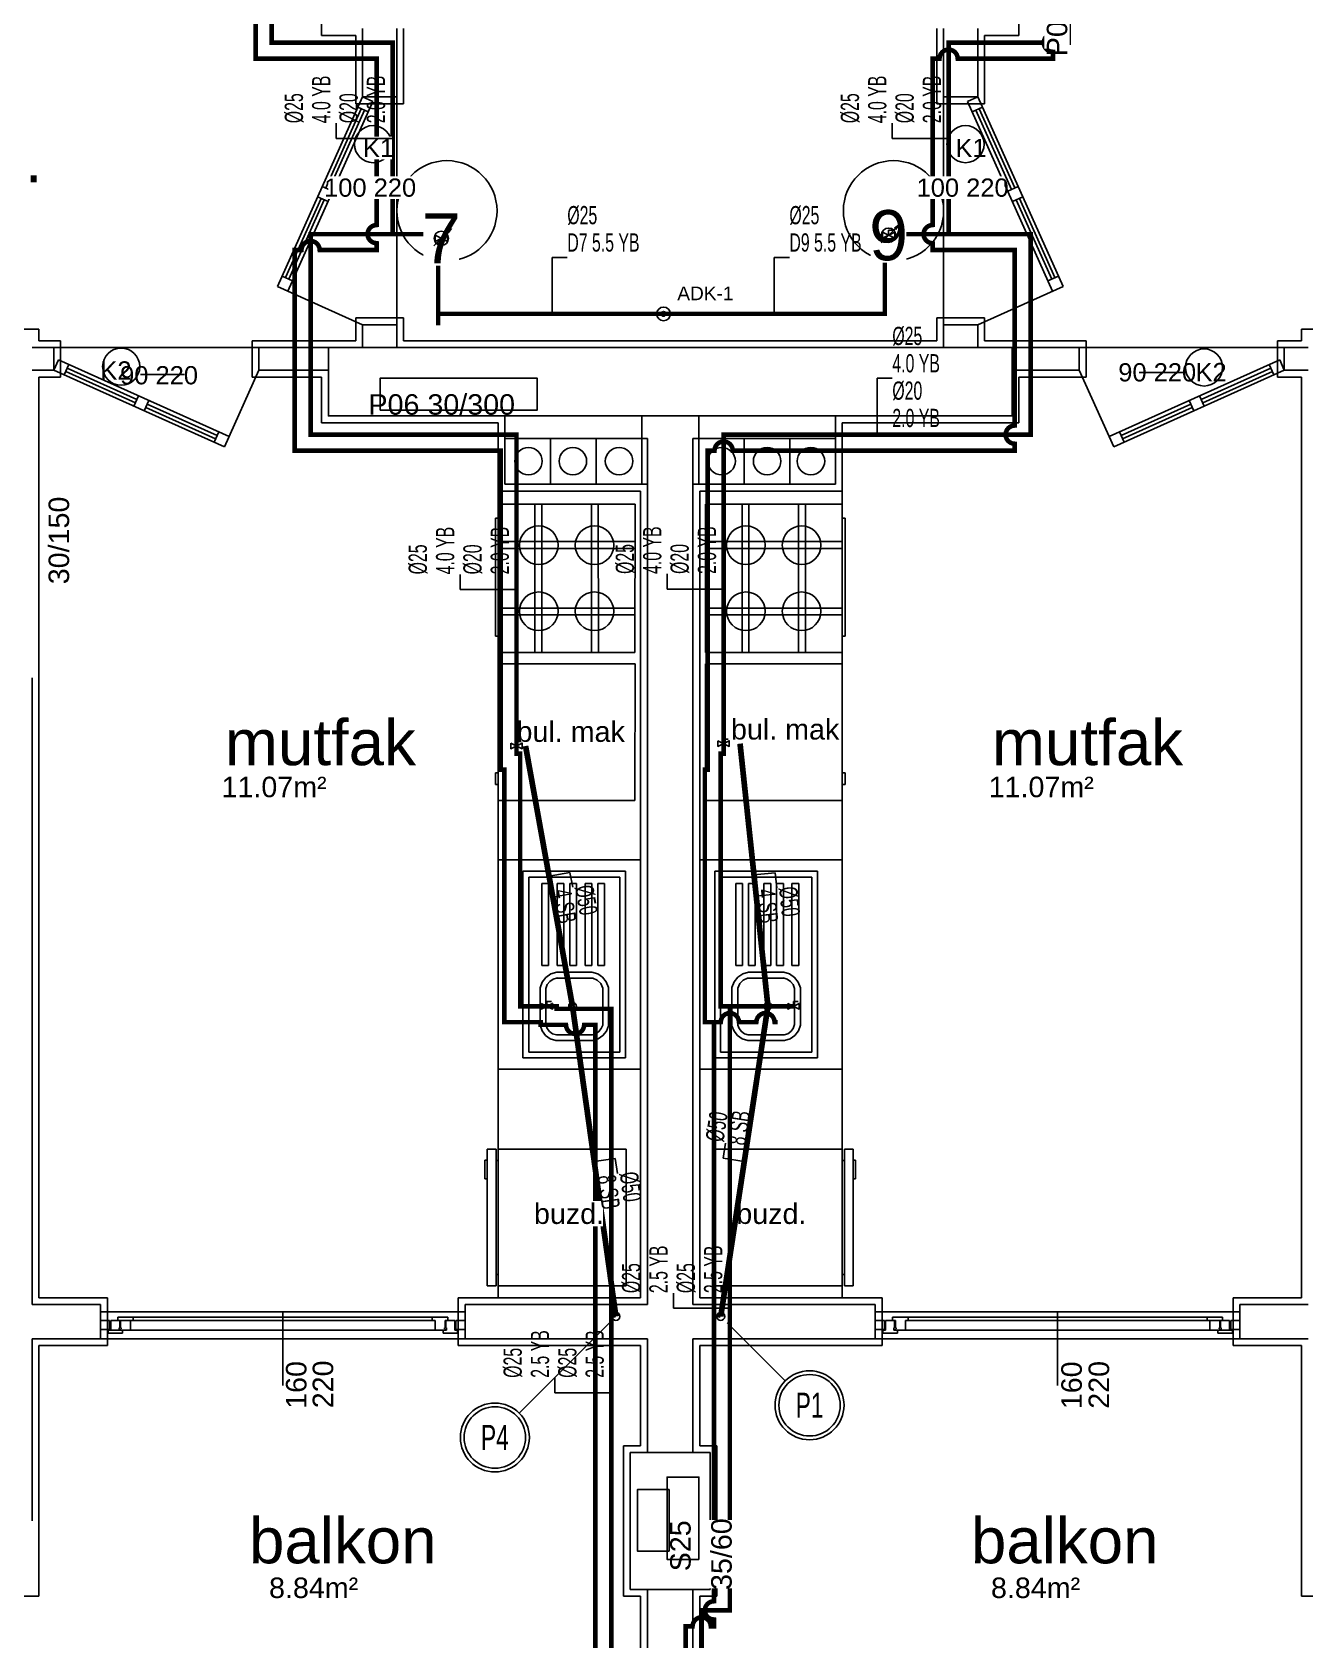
# Model space of a CAD drawing. Header units: centimetres. Extents: x -3962 to 30527, y -2 to 2802.
# Drawn here: x 13431 to 13989, y 427 to 1133 of the extents above; entities that cross this region are included whole.
import ezdxf
from ezdxf.enums import TextEntityAlignment as Align

# ---------------------------------------------------------------- set-up
doc = ezdxf.new("R2010")
doc.units = ezdxf.units.CM
for name, pattern in [('BASMA HATTI', [31, 25, -6]), ('DASHED', [18, 12, -6]), ('PISSU HATTI', [26, 20, -6])]:
    doc.linetypes.add(name, pattern=pattern)
for name, color, linetype in [('MTY-PISSU-CAP', 211, 'CONTINUOUS'), ('MTY-PISSU-KOLON', 211, 'DASHED'), ('MTY-TEMIZSU-CAP', 101, 'CONTINUOUS'), ('MTY-VANA', 1, 'CONTINUOUS'), ('MTY-YUK-BIRIMI', 7, 'CONTINUOUS'), ('ROTAS-MIMARI', 8, 'CONTINUOUS'), ('ROTAS-MIMARI-KOLON', 8, 'CONTINUOUS'), ('ROTAS-MIMARI-YAZI', 8, 'CONTINUOUS'), ('ROTAS-PISSU-BORU-TAVANDAN', 6, 'PISSU HATTI'), ('ROTAS-PISSU-KOLONNO', 211, 'CONTINUOUS'), ('ROTAS-SICAKSU-BORU', 1, 'BASMA HATTI'), ('ROTAS-SOGUKSU-BORU', 5, 'CONTINUOUS'), ('ROTAS-TEFRIS', 15, 'CONTINUOUS'), ('ROTAS-TEMIZSU-CAP', 101, 'CONTINUOUS'), ('ROTAS-VANA', 1, 'CONTINUOUS')]:
    doc.layers.add(name, color=color, linetype=linetype)
doc.styles.add('ANOTATIVO', font='arial.ttf')
doc.styles.add('MTY_CAP', font='wturkce.SHX', dxfattribs={"width": 0.65, "height": 20})
doc.styles.add('MTYCAPLT', font='arial.ttf', dxfattribs={"width": 0.65, "height": 1})
doc.styles.add('ROTAS', font='arial.ttf')

# ---------------------------------------------------------------- blocks, each defined once
blk = doc.blocks.new('MTY-PIS SU CAP SB')
at = {"layer": 'MTY-PISSU-CAP'}
for p, q in [((0.833, 1.167), (0, 1.167)), ((0, 1.167), (0, 0))]:
    blk.add_line(p, q, dxfattribs=at)
at = {"layer": 'MTY-PISSU-CAP', "style": 'MTY_CAP', "width": 0.65}
blk.add_attdef('PSCP_001', (0.833, 1.29), '', height=1, dxfattribs=at)
at = {"layer": 'MTY-YUK-BIRIMI', "color": 211, "style": 'MTY_CAP', "width": 0.65}
blk.add_attdef('PS_001', (0.833, 0.066), '', height=1, dxfattribs=at)
blk = doc.blocks.new('MTY-PIS SU KOLON')
at = {"layer": 'MTY-PISSU-KOLON', "linetype": 'Continuous', "lineweight": -3}
blk.add_hatch(color=256, dxfattribs=at).paths.add_polyline_path([(-2.7, -0.1, 0.848135), (0, -0.1, -0.848135), (2.7, -0.1, 0.414214), (0, 2.6, 0.414214)])
blk.add_circle((0, 0), 3.5, dxfattribs=at)
blk = doc.blocks.new('MTY-SU SAYACI')
at = {"layer": 'MTY-VANA'}
blk.add_hatch(color=256, dxfattribs=at).paths.add_polyline_path([(9.8, 9.8), (5.6, 7), (7, 5.6)])
for p, q in [((-7.3, -7.3), (6.3, 6.3)), ((5.6, 7), (9.8, 9.8)), ((7, 5.6), (5.6, 7)), ((7, 5.6), (9.8, 9.8))]:
    blk.add_line(p, q, dxfattribs=at)
blk.add_circle((0, 0), 7, dxfattribs=at)
blk.add_attdef('CAP', (2, 0.9), '', height=2.5, rotation=225, dxfattribs=at)
blk = doc.blocks.new('MTY-KURESEL VANA')
at = {"layer": 'MTY-VANA'}
for p, q in [((0, 0), (0, 8)), ((0, 8), (8, 8))]:
    blk.add_line(p, q, dxfattribs=at)
blk.add_lwpolyline([(-10, 5), (-10, -5), (10, 5), (10, -5), (-10, 5)], dxfattribs=at)
at = {"layer": 'MTY-VANA', "style": 'MTYCAPLT', "width": 0.65}
blk.add_attdef('CAP', text='', height=10, dxfattribs=at).set_placement((-1.1, 0), align=Align.CENTER)
blk = doc.blocks.new('MTY-TEMIZ SU CAP MB')
at = {"layer": 'MTY-TEMIZSU-CAP'}
for p, q in [((0.833, 3.096), (0, 3.096)), ((0, 3.096), (0, 0))]:
    blk.add_line(p, q, dxfattribs=at)
at = {"layer": 'MTY-TEMIZSU-CAP', "style": 'MTY_CAP', "width": 0.65}
for tag, p in [('SOCP_001', (0.833, 4.917)), ('SCCP_001', (0.833, 1.917))]:
    blk.add_attdef(tag, p, '', height=1, dxfattribs=at)
at = {"layer": 'MTY-YUK-BIRIMI', "color": 101, "style": 'MTY_CAP', "width": 0.65}
for tag, p in [('SO_001', (0.833, 3.417)), ('SC_001', (0.833, 0.417))]:
    blk.add_attdef(tag, p, '', height=1, dxfattribs=at)
blk = doc.blocks.new('MTY-KOLON NO PIS SU')
at = {"color": 6, "linetype": 'Continuous', "ltscale": 100}
blk.add_circle((0, 0), 27.5, dxfattribs=at)
at = {"color": 7, "linetype": 'Continuous', "ltscale": 100}
blk.add_circle((0, 0), 24.5, dxfattribs=at)
at = {"style": 'ANOTATIVO', "width": 0.65}
blk.add_attdef('K', text='', height=20, dxfattribs=at).set_placement((0, 0), align=Align.MIDDLE_CENTER)

msp = doc.modelspace()

# ---------------------------------------------------------------- linework, layer by layer
at = {"layer": 'ROTAS-MIMARI'}
for p, q in [((13557.82, 1141.26), (13557.82, 1131.24)), ((13863.82, 1131.24), (13863.82, 1141.26)), ((13557.82, 1131.24), (13572.82, 1131.24)), ((13572.82, 1131.24), (13572.82, 1101.24)), ((13575.82, 1134.24), (13575.82, 1104.24)), ((13590.82, 1134.24), (13590.82, 1104.24)), ((13593.82, 1101.24), (13593.82, 1134.24)), ((13827.82, 1134.24), (13827.82, 1101.24)), ((13830.82, 1134.24), (13830.82, 1104.24)), ((13845.82, 1134.24), (13845.82, 1104.24)), ((13848.82, 1101.24), (13848.82, 1131.24)), ((13848.82, 1131.24), (13863.82, 1131.24)), ((13575.82, 1104.24), (13538.44, 1021.03)), ((13580.39, 1102.19), (13543, 1018.99)), ((13572.82, 1101.24), (13593.82, 1101.24)), ((13575.82, 1104.24), (13590.82, 1104.24)), ((13575.82, 1104.24), (13580.39, 1102.19)), ((13590.82, 1104.24), (13590.82, 1004.24)), ((13827.82, 1101.24), (13848.82, 1101.24)), ((13830.82, 1104.24), (13845.82, 1104.24)), ((13830.82, 1104.24), (13830.82, 1004.24)), ((13845.82, 1104.24), (13841.26, 1102.19)), ((13841.26, 1102.19), (13878.65, 1018.99)), ((13845.82, 1104.24), (13883.21, 1021.03)), ((13575.26, 1099.01), (13559.64, 1064.25)), ((13576.7, 1098.36), (13561.08, 1063.6)), ((13573.78, 1099.68), (13578.34, 1097.63)), ((13847.87, 1099.68), (13843.31, 1097.63)), ((13844.95, 1098.36), (13860.57, 1063.6)), ((13846.39, 1099.01), (13862.01, 1064.25)), ((13557.59, 1059.69), (13541.97, 1024.93)), ((13559.03, 1059.04), (13543.41, 1024.28)), ((13556.11, 1060.35), (13560.67, 1058.31)), ((13558.16, 1064.92), (13562.72, 1062.87)), ((13590.82, 1064.35), (13570.82, 1064.35)), ((13853.95, 1064.35), (13830.82, 1064.35)), ((13863.49, 1064.92), (13858.93, 1062.87)), ((13865.54, 1060.35), (13860.98, 1058.31)), ((13862.62, 1059.04), (13878.24, 1024.28)), ((13864.06, 1059.69), (13879.68, 1024.93)), ((13545.05, 1023.55), (13540.49, 1025.6)), ((13876.6, 1023.55), (13881.16, 1025.6)), ((13575.82, 1004.24), (13538.44, 1021.03)), ((13845.82, 1004.24), (13883.21, 1021.03)), ((13433.82, 1002.24), (13397.82, 1002.24)), ((13433.82, 997.24), (13433.82, 1002.24)), ((13593.82, 1007.24), (13572.82, 1007.24)), ((13572.82, 1007.24), (13572.82, 997.24)), ((13575.82, 1004.24), (13575.82, 994.24)), ((13575.82, 1004.24), (13590.82, 1004.24)), ((13590.82, 1004.24), (13590.82, 994.24)), ((13593.82, 997.24), (13593.82, 1007.24)), ((13848.82, 1007.24), (13827.82, 1007.24)), ((13827.82, 1007.24), (13827.82, 997.24)), ((13830.82, 1004.24), (13845.82, 1004.24)), ((13830.82, 1004.24), (13830.82, 994.24)), ((13845.82, 1004.24), (13845.82, 994.24)), ((13848.82, 997.24), (13848.82, 1007.24)), ((14023.82, 1002.24), (13987.82, 1002.24)), ((13987.82, 1002.24), (13987.82, 997.24)), ((13443.32, 997.24), (13433.82, 997.24)), ((13443.32, 981.24), (13443.32, 997.24)), ((13560.82, 997.24), (13527.32, 997.24)), ((13527.32, 997.24), (13527.32, 981.24)), ((13572.82, 997.24), (13560.82, 997.24)), ((13827.82, 997.24), (13593.82, 997.24)), ((13860.82, 997.24), (13848.82, 997.24)), ((13893.32, 997.24), (13860.82, 997.24)), ((13893.32, 981.24), (13893.32, 997.24)), ((13987.82, 997.24), (13977.32, 997.24)), ((13977.32, 997.24), (13977.32, 981.24)), ((13430.82, 994.24), (13440.32, 994.24)), ((13440.32, 984.24), (13440.32, 994.24)), ((13440.32, 994.24), (13530.32, 994.24)), ((13440.32, 984.24), (13442.37, 988.8)), ((13442.37, 988.8), (13517.26, 955.15)), ((13530.32, 994.24), (13560.82, 994.24)), ((13530.32, 984.24), (13530.32, 994.24)), ((13860.82, 994.24), (13890.32, 994.24)), ((13890.32, 984.24), (13890.32, 994.24)), ((13980.32, 994.24), (13890.32, 994.24)), ((13978.28, 988.8), (13903.39, 955.15)), ((13980.32, 984.24), (13978.28, 988.8)), ((13980.32, 994.24), (13990.82, 994.24)), ((13980.32, 984.24), (13980.32, 994.24)), ((13430.82, 984.24), (13440.32, 984.24)), ((13433.82, 846.24), (13433.82, 981.24)), ((13433.82, 981.24), (13443.32, 981.24)), ((13440.32, 984.24), (13515.21, 950.59)), ((13444.89, 982.19), (13446.94, 986.75)), ((13445.55, 983.67), (13476.15, 969.92)), ((13446.2, 985.11), (13476.8, 971.36)), ((13497.67, 982.38), (13478.35, 982.38)), ((13530.32, 984.24), (13515.21, 950.59)), ((13527.32, 981.24), (13557.82, 981.24)), ((13530.32, 984.24), (13560.82, 984.24)), ((13557.82, 981.24), (13557.82, 961.24)), ((13860.82, 984.24), (13890.32, 984.24)), ((13863.82, 961.24), (13863.82, 981.24)), ((13863.82, 981.24), (13893.32, 981.24)), ((13890.32, 984.24), (13905.44, 950.59)), ((13980.32, 984.24), (13905.44, 950.59)), ((13936, 983.23), (13916.68, 983.23)), ((13974.45, 985.11), (13943.85, 971.36)), ((13975.1, 983.67), (13944.5, 969.92)), ((13975.76, 982.19), (13973.71, 986.75)), ((13977.32, 981.24), (13987.82, 981.24)), ((13980.32, 984.24), (13990.82, 984.24)), ((13987.82, 981.24), (13987.82, 849.24)), ((13475.49, 968.44), (13477.53, 973)), ((13480.05, 966.39), (13482.1, 970.95)), ((13480.71, 967.87), (13511.31, 954.12)), ((13481.36, 969.31), (13511.96, 955.56)), ((13939.29, 969.31), (13908.69, 955.56)), ((13939.94, 967.87), (13909.34, 954.12)), ((13940.6, 966.39), (13938.55, 970.95)), ((13945.16, 968.44), (13943.12, 973)), ((13557.82, 961.24), (13635.32, 961.24)), ((13635.32, 961.24), (13635.32, 931.24)), ((13635.38, 577.24), (13635.38, 961.24)), ((13638.32, 934.24), (13638.32, 964.24)), ((13638.32, 934.24), (13638.32, 964.24)), ((13638.32, 934.24), (13638.32, 964.24)), ((13638.32, 934.24), (13638.32, 964.24)), ((13698.32, 934.24), (13698.32, 964.24)), ((13723.32, 934.24), (13723.32, 964.24)), ((13783.32, 934.24), (13783.32, 964.24)), ((13783.32, 934.24), (13783.32, 964.24)), ((13783.32, 934.24), (13783.32, 964.24)), ((13783.32, 934.24), (13783.32, 964.24)), ((13783.32, 934.24), (13783.32, 964.24)), ((13786.27, 577.24), (13786.27, 961.24)), ((13786.32, 931.24), (13786.32, 961.24)), ((13786.32, 961.24), (13863.82, 961.24)), ((13512.69, 957.2), (13510.65, 952.64)), ((13638.32, 954.24), (13700.82, 954.24)), ((13658.32, 934.24), (13658.32, 954.24)), ((13678.32, 934.24), (13678.32, 954.24)), ((13700.82, 954.24), (13700.82, 574.24)), ((13720.82, 954.24), (13720.82, 574.24)), ((13720.82, 954.24), (13783.32, 954.24)), ((13743.32, 934.24), (13743.32, 954.24)), ((13763.32, 934.24), (13763.32, 954.24)), ((13907.96, 957.2), (13910, 952.64)), ((13638.32, 934.24), (13700.82, 934.24)), ((13720.82, 934.24), (13783.32, 934.24)), ((13635.32, 931.24), (13697.82, 931.24)), ((13635.37, 860.46), (13635.38, 925.46)), ((13695.38, 925.46), (13635.38, 925.46)), ((13651.47, 925.46), (13651.47, 860.46)), ((13654.47, 925.46), (13654.47, 860.46)), ((13676.28, 925.46), (13676.29, 860.46)), ((13679.28, 925.46), (13679.29, 860.46)), ((13695.37, 860.46), (13695.38, 925.46)), ((13697.82, 931.24), (13697.82, 577.24)), ((13723.82, 931.24), (13786.32, 931.24)), ((13723.82, 577.24), (13723.82, 931.24)), ((13726.28, 860.46), (13726.27, 925.46)), ((13726.27, 925.46), (13786.27, 925.46)), ((13742.37, 925.46), (13742.36, 860.46)), ((13745.37, 925.46), (13745.36, 860.46)), ((13767.18, 925.46), (13767.18, 860.46)), ((13770.18, 925.46), (13770.18, 860.46)), ((13786.28, 860.46), (13786.27, 925.46)), ((13634.09, 919.36), (13635.38, 919.36)), ((13634.09, 877.6), (13634.09, 919.36)), ((13787.56, 919.36), (13786.27, 919.36)), ((13787.56, 877.6), (13787.56, 919.36)), ((13635.38, 909.04), (13695.38, 909.04)), ((13635.38, 906.04), (13695.38, 906.04)), ((13786.27, 909.04), (13726.27, 909.04)), ((13786.27, 906.04), (13726.27, 906.04)), ((13634.09, 867.6), (13634.09, 877.6)), ((13635.38, 879.89), (13695.38, 879.88)), ((13635.38, 876.89), (13695.38, 876.88)), ((13786.27, 879.89), (13726.27, 879.88)), ((13786.27, 876.89), (13726.27, 876.88)), ((13787.56, 867.6), (13787.56, 877.6)), ((13635.38, 867.6), (13634.09, 867.6)), ((13786.27, 867.6), (13787.56, 867.6)), ((13635.37, 860.46), (13695.37, 860.46)), ((13635.38, 855.4), (13635.37, 795.4)), ((13695.38, 855.39), (13635.38, 855.4)), ((13695.37, 795.39), (13695.38, 855.39)), ((13726.27, 855.39), (13786.27, 855.4)), ((13726.27, 795.39), (13726.27, 855.39)), ((13786.28, 860.46), (13726.28, 860.46)), ((13786.27, 855.4), (13786.28, 795.4)), ((13430.82, 849.24), (13430.82, 574.24)), ((13987.82, 849.24), (13987.82, 577.24)), ((13433.82, 577.24), (13433.82, 846.24)), ((13634.09, 802.53), (13634.09, 807.52)), ((13634.09, 807.52), (13635.38, 807.52)), ((13787.56, 807.52), (13786.27, 807.52)), ((13787.56, 802.53), (13787.56, 807.52)), ((13635.38, 802.53), (13634.09, 802.53)), ((13786.27, 802.53), (13787.56, 802.53)), ((13635.37, 795.4), (13695.37, 795.39)), ((13786.28, 795.4), (13726.28, 795.39)), ((13635.38, 769.35), (13697.82, 769.35)), ((13786.27, 769.35), (13723.82, 769.35)), ((13646.22, 682.54), (13646.22, 764.35)), ((13646.22, 764.35), (13691.22, 764.35)), ((13691.22, 764.35), (13691.22, 682.54)), ((13730.43, 764.35), (13730.43, 682.54)), ((13775.43, 764.35), (13730.43, 764.35)), ((13775.43, 682.54), (13775.43, 764.35)), ((13648.72, 685.04), (13648.72, 761.85)), ((13648.72, 761.85), (13688.72, 761.85)), ((13654.44, 722.95), (13654.44, 758.99)), ((13654.44, 758.99), (13657.44, 758.99)), ((13657.44, 758.99), (13657.44, 722.95)), ((13661.18, 722.95), (13661.18, 758.99)), ((13661.18, 758.99), (13664.18, 758.99)), ((13664.18, 758.99), (13664.18, 722.95)), ((13666.74, 722.95), (13666.74, 758.99)), ((13666.74, 758.99), (13669.74, 758.99)), ((13669.74, 758.99), (13669.74, 722.95)), ((13673.49, 722.95), (13673.49, 758.99)), ((13673.49, 758.99), (13676.49, 758.99)), ((13676.49, 758.99), (13676.49, 722.95)), ((13679.05, 722.95), (13679.05, 758.99)), ((13679.05, 758.99), (13682.05, 758.99)), ((13682.05, 758.99), (13682.05, 722.95)), ((13688.72, 761.85), (13688.72, 685.04)), ((13732.93, 761.85), (13732.93, 685.04)), ((13772.93, 761.85), (13732.93, 761.85)), ((13739.6, 758.99), (13739.6, 722.95)), ((13742.6, 758.99), (13739.6, 758.99)), ((13742.6, 722.95), (13742.6, 758.99)), ((13745.16, 758.99), (13745.16, 722.95)), ((13748.16, 758.99), (13745.16, 758.99)), ((13748.16, 722.95), (13748.16, 758.99)), ((13751.91, 758.99), (13751.91, 722.95)), ((13754.91, 758.99), (13751.91, 758.99)), ((13754.91, 722.95), (13754.91, 758.99)), ((13757.47, 758.99), (13757.47, 722.95)), ((13760.47, 758.99), (13757.47, 758.99)), ((13760.47, 722.95), (13760.47, 758.99)), ((13764.21, 758.99), (13764.21, 722.95)), ((13767.21, 758.99), (13764.21, 758.99)), ((13767.21, 722.95), (13767.21, 758.99)), ((13772.93, 685.04), (13772.93, 761.85)), ((13657.44, 722.95), (13654.44, 722.95)), ((13676.46, 720.03), (13661.03, 720.03)), ((13664.18, 722.95), (13661.18, 722.95)), ((13669.74, 722.95), (13666.74, 722.95)), ((13676.49, 722.95), (13673.49, 722.95)), ((13682.05, 722.95), (13679.05, 722.95)), ((13739.6, 722.95), (13742.6, 722.95)), ((13745.16, 722.95), (13748.16, 722.95)), ((13745.19, 720.03), (13760.62, 720.03)), ((13751.91, 722.95), (13754.91, 722.95)), ((13757.47, 722.95), (13760.47, 722.95)), ((13764.21, 722.95), (13767.21, 722.95)), ((13653.72, 696.82), (13653.72, 713.19)), ((13656.22, 697.06), (13656.22, 712.95)), ((13674.74, 717.53), (13661.03, 717.53)), ((13681.22, 713.14), (13681.22, 696.88)), ((13683.72, 713.42), (13683.72, 696.59)), ((13737.93, 713.42), (13737.93, 696.59)), ((13740.43, 713.14), (13740.43, 696.88)), ((13746.91, 717.53), (13760.62, 717.53)), ((13765.43, 697.06), (13765.43, 712.95)), ((13767.93, 696.82), (13767.93, 713.19)), ((13676.61, 692.54), (13660.88, 692.54)), ((13745.04, 692.54), (13760.77, 692.54)), ((13688.72, 685.04), (13648.72, 685.04)), ((13676.82, 690.04), (13660.67, 690.04)), ((13732.93, 685.04), (13772.93, 685.04)), ((13744.83, 690.04), (13760.98, 690.04)), ((13697.82, 677.54), (13635.38, 677.54)), ((13691.22, 682.54), (13646.22, 682.54)), ((13723.82, 677.54), (13786.27, 677.54)), ((13730.43, 682.54), (13775.43, 682.54)), ((13630.55, 582.43), (13630.54, 642.43)), ((13630.54, 642.43), (13634.39, 642.43)), ((13634.39, 642.43), (13634.39, 582.43)), ((13635.38, 582.43), (13635.37, 642.43)), ((13635.37, 642.43), (13691.53, 642.43)), ((13691.53, 642.43), (13691.53, 582.43)), ((13786.28, 642.43), (13730.12, 642.43)), ((13730.12, 642.43), (13730.12, 582.43)), ((13786.27, 582.43), (13786.28, 642.43)), ((13787.26, 642.43), (13787.26, 582.43)), ((13791.11, 642.43), (13787.26, 642.43)), ((13791.1, 582.43), (13791.11, 642.43)), ((13630.54, 637.66), (13629.46, 637.66)), ((13629.46, 637.66), (13629.46, 629.34)), ((13630.54, 629.34), (13630.54, 637.66)), ((13635.38, 637.43), (13634.39, 637.43)), ((13786.27, 637.43), (13787.26, 637.43)), ((13791.11, 637.66), (13792.19, 637.66)), ((13791.11, 629.34), (13791.11, 637.66)), ((13792.19, 637.66), (13792.19, 629.34)), ((13629.46, 629.34), (13630.54, 629.34)), ((13792.19, 629.34), (13791.11, 629.34)), ((13635.38, 587.43), (13634.39, 587.43)), ((13786.27, 587.43), (13787.26, 587.43)), ((13634.39, 582.43), (13630.55, 582.43)), ((13691.53, 582.43), (13635.38, 582.43)), ((13730.12, 582.43), (13786.27, 582.43)), ((13787.26, 582.43), (13791.1, 582.43)), ((13430.82, 574.24), (13460.82, 574.24)), ((13463.82, 577.24), (13433.82, 577.24)), ((13460.82, 559.24), (13460.82, 574.24)), ((13463.82, 556.24), (13463.82, 577.24)), ((13697.82, 577.24), (13617.82, 577.24)), ((13617.82, 577.24), (13617.82, 556.24)), ((13620.82, 559.24), (13620.82, 574.24)), ((13620.82, 574.24), (13700.82, 574.24)), ((13720.82, 574.24), (13800.82, 574.24)), ((13803.82, 577.24), (13723.82, 577.24)), ((13800.82, 559.24), (13800.82, 574.24)), ((13803.82, 556.24), (13803.82, 577.24)), ((13987.82, 577.24), (13957.82, 577.24)), ((13957.82, 577.24), (13957.82, 556.24)), ((13960.82, 559.24), (13960.82, 574.24)), ((13960.82, 574.24), (13990.82, 574.24)), ((13620.82, 571.05), (13460.82, 571.05)), ((13460.82, 567.24), (13464.82, 567.24)), ((13464.82, 567.24), (13464.82, 563.24)), ((13465.32, 567.24), (13606.42, 567.24)), ((13469.32, 567.24), (13465.32, 567.24)), ((13465.32, 563.04), (13465.32, 567.24)), ((13606.42, 568.64), (13468.42, 568.64)), ((13468.42, 567.24), (13468.42, 568.64)), ((13475.22, 568.64), (13468.42, 568.64)), ((13468.42, 567.24), (13469.62, 567.24)), ((13469.32, 564.04), (13469.32, 567.24)), ((13469.62, 564.04), (13469.62, 567.24)), ((13474.02, 563.04), (13474.02, 567.24)), ((13475.22, 567.24), (13474.02, 567.24)), ((13475.22, 567.24), (13475.22, 568.64)), ((13540.82, 571.05), (13540.82, 538.73)), ((13606.42, 567.24), (13606.42, 568.64)), ((13606.42, 568.64), (13613.22, 568.64)), ((13606.42, 567.24), (13607.62, 567.24)), ((13607.62, 563.04), (13607.62, 567.24)), ((13613.22, 567.24), (13612.02, 567.24)), ((13612.02, 564.04), (13612.02, 567.24)), ((13612.32, 567.24), (13616.32, 567.24)), ((13612.32, 564.04), (13612.32, 567.24)), ((13613.22, 567.24), (13613.22, 568.64)), ((13616.32, 563.04), (13616.32, 567.24)), ((13620.82, 567.24), (13616.82, 567.24)), ((13616.82, 567.24), (13616.82, 563.24)), ((13800.82, 571.05), (13960.82, 571.05)), ((13800.82, 567.24), (13804.82, 567.24)), ((13804.82, 567.24), (13804.82, 563.24)), ((13809.32, 567.24), (13805.32, 567.24)), ((13805.32, 563.04), (13805.32, 567.24)), ((13808.42, 567.24), (13808.42, 568.64)), ((13815.22, 568.64), (13808.42, 568.64)), ((13808.42, 567.24), (13809.62, 567.24)), ((13809.32, 564.04), (13809.32, 567.24)), ((13809.62, 564.04), (13809.62, 567.24)), ((13814.02, 563.04), (13814.02, 567.24)), ((13815.22, 567.24), (13814.02, 567.24)), ((13815.22, 568.64), (13953.22, 568.64)), ((13815.22, 567.24), (13815.22, 568.64)), ((13956.32, 567.24), (13815.22, 567.24)), ((13880.82, 571.05), (13880.82, 538.73)), ((13946.42, 567.24), (13946.42, 568.64)), ((13946.42, 568.64), (13953.22, 568.64)), ((13946.42, 567.24), (13947.62, 567.24)), ((13947.62, 563.04), (13947.62, 567.24)), ((13953.22, 567.24), (13952.02, 567.24)), ((13952.02, 564.04), (13952.02, 567.24)), ((13952.32, 567.24), (13956.32, 567.24)), ((13952.32, 564.04), (13952.32, 567.24)), ((13953.22, 567.24), (13953.22, 568.64)), ((13956.32, 563.04), (13956.32, 567.24)), ((13960.82, 567.24), (13956.82, 567.24)), ((13956.82, 567.24), (13956.82, 563.24)), ((13430.82, 559.24), (13430.82, 479.24)), ((13430.82, 559.24), (13460.82, 559.24)), ((13464.82, 563.24), (13460.82, 563.24)), ((13620.82, 559.24), (13460.82, 559.24)), ((13464.12, 563.04), (13607.62, 563.04)), ((13464.12, 561.64), (13464.12, 563.04)), ((13465.32, 563.04), (13464.12, 563.04)), ((13470.52, 561.64), (13464.12, 561.64)), ((13469.32, 564.04), (13469.02, 564.04)), ((13469.02, 563.04), (13469.02, 564.04)), ((13470.52, 563.04), (13469.02, 563.04)), ((13469.92, 564.04), (13469.62, 564.04)), ((13469.92, 563.54), (13469.62, 563.54)), ((13469.62, 563.04), (13469.62, 563.54)), ((13469.62, 563.04), (13474.02, 563.04)), ((13469.92, 563.54), (13469.92, 564.04)), ((13470.52, 561.64), (13470.52, 563.04)), ((13612.02, 563.04), (13607.62, 563.04)), ((13611.12, 561.64), (13611.12, 563.04)), ((13611.12, 563.04), (13612.62, 563.04)), ((13611.12, 561.64), (13617.52, 561.64)), ((13611.72, 563.54), (13611.72, 564.04)), ((13611.72, 564.04), (13612.02, 564.04)), ((13611.72, 563.54), (13612.02, 563.54)), ((13612.02, 563.04), (13612.02, 563.54)), ((13612.32, 564.04), (13612.62, 564.04)), ((13612.62, 563.04), (13612.62, 564.04)), ((13616.32, 563.04), (13617.52, 563.04)), ((13616.82, 563.24), (13620.82, 563.24)), ((13617.52, 561.64), (13617.52, 563.04)), ((13620.82, 559.24), (13700.82, 559.24)), ((13700.82, 559.24), (13700.82, 509.24)), ((13720.82, 559.24), (13720.82, 509.24)), ((13720.82, 559.24), (13800.82, 559.24)), ((13804.82, 563.24), (13800.82, 563.24)), ((13800.82, 559.24), (13960.82, 559.24)), ((13804.12, 561.64), (13804.12, 563.04)), ((13805.32, 563.04), (13804.12, 563.04)), ((13810.52, 561.64), (13804.12, 561.64)), ((13809.32, 564.04), (13809.02, 564.04)), ((13809.02, 563.04), (13809.02, 564.04)), ((13810.52, 563.04), (13809.02, 563.04)), ((13809.92, 564.04), (13809.62, 564.04)), ((13809.92, 563.54), (13809.62, 563.54)), ((13809.62, 563.04), (13809.62, 563.54)), ((13809.62, 563.04), (13814.02, 563.04)), ((13809.92, 563.54), (13809.92, 564.04)), ((13810.52, 561.64), (13810.52, 563.04)), ((13957.52, 563.04), (13814.02, 563.04)), ((13952.02, 563.04), (13947.62, 563.04)), ((13951.12, 561.64), (13951.12, 563.04)), ((13951.12, 563.04), (13952.62, 563.04)), ((13951.12, 561.64), (13957.52, 561.64)), ((13951.72, 563.54), (13951.72, 564.04)), ((13951.72, 564.04), (13952.02, 564.04)), ((13951.72, 563.54), (13952.02, 563.54)), ((13952.02, 563.04), (13952.02, 563.54)), ((13952.32, 564.04), (13952.62, 564.04)), ((13952.62, 563.04), (13952.62, 564.04)), ((13956.32, 563.04), (13957.52, 563.04)), ((13956.82, 563.24), (13960.82, 563.24)), ((13957.52, 561.64), (13957.52, 563.04)), ((13960.82, 559.24), (13990.82, 559.24)), ((13433.82, 446.24), (13433.82, 556.24)), ((13433.82, 556.24), (13463.82, 556.24)), ((13617.82, 556.24), (13697.82, 556.24)), ((13697.82, 556.24), (13697.82, 512.24)), ((13723.82, 512.24), (13723.82, 556.24)), ((13723.82, 556.24), (13803.82, 556.24)), ((13957.82, 556.24), (13987.82, 556.24)), ((13987.82, 556.24), (13987.82, 482.24)), ((13690.32, 512.24), (13690.32, 446.24)), ((13690.32, 512.24), (13697.82, 512.24)), ((13723.82, 512.24), (13731.32, 512.24)), ((13731.32, 446.24), (13731.32, 512.24)), ((13987.82, 482.24), (13987.82, 446.24)), ((13260.82, 446.24), (13433.82, 446.24)), ((13690.32, 446.24), (13697.82, 446.24)), ((13697.82, 446.24), (13697.82, 342.24)), ((13700.82, 449.24), (13700.82, 339.24)), ((13720.82, 449.24), (13720.82, 339.24)), ((13723.82, 342.24), (13723.82, 446.24)), ((13723.82, 446.24), (13731.32, 446.24)), ((13987.82, 446.24), (14160.82, 446.24))]:
    msp.add_line(p, q, dxfattribs=at)
for points in [[(13560.82, 964.24), (13560.82, 994.24)], [(13560.82, 994.24), (13860.82, 994.24)], [(13860.82, 964.24), (13860.82, 994.24)], [(13560.82, 964.24), (13860.82, 964.24)], [(13661.03, 720.03), (13658.43, 719.3), (13656.25, 717.82), (13654.63, 715.74), (13653.72, 713.19)], [(13683.72, 713.42), (13682.78, 715.89), (13681.16, 717.9), (13679, 719.32), (13676.46, 720.03)], [(13745.19, 720.03), (13742.65, 719.32), (13740.49, 717.9), (13738.87, 715.89), (13737.93, 713.42)], [(13767.93, 713.19), (13767.02, 715.74), (13765.4, 717.82), (13763.22, 719.3), (13760.62, 720.03)], [(13661.31, 717.54), (13659.53, 717.05), (13658.03, 716.06), (13656.89, 714.67), (13656.22, 712.95)], [(13681.22, 713.14), (13680.32, 715.1), (13678.82, 716.57), (13676.9, 717.42), (13674.74, 717.53)], [(13746.91, 717.53), (13744.75, 717.42), (13742.83, 716.57), (13741.33, 715.1), (13740.43, 713.14)], [(13765.43, 712.95), (13764.76, 714.67), (13763.62, 716.06), (13762.12, 717.05), (13760.34, 717.54)], [(13653.72, 696.82), (13654.58, 694.36), (13656.11, 692.32), (13658.19, 690.84), (13660.67, 690.04)], [(13656.22, 697.06), (13656.84, 695.44), (13657.87, 694.1), (13659.24, 693.1), (13660.88, 692.54)], [(13676.61, 692.54), (13678.2, 693.08), (13679.55, 694.03), (13680.58, 695.32), (13681.22, 696.88)], [(13676.82, 690.04), (13679.25, 690.81), (13681.29, 692.24), (13682.83, 694.21), (13683.72, 696.59)], [(13737.93, 696.59), (13738.82, 694.21), (13740.36, 692.24), (13742.4, 690.81), (13744.83, 690.04)], [(13740.43, 696.88), (13741.07, 695.32), (13742.1, 694.03), (13743.45, 693.08), (13745.04, 692.54)], [(13760.77, 692.54), (13762.41, 693.1), (13763.78, 694.1), (13764.81, 695.44), (13765.43, 697.06)], [(13760.98, 690.04), (13763.46, 690.84), (13765.54, 692.32), (13767.07, 694.36), (13767.93, 696.82)], [(13693.32, 449.24), (13693.32, 509.24)], [(13693.32, 509.24), (13728.32, 509.24)], [(13728.32, 509.24), (13728.32, 449.24)], [(13728.32, 449.24), (13693.32, 449.24)]]:
    msp.add_lwpolyline(points, dxfattribs=at)
for centre, radius in [((13580.43, 1083.5), 8.14), ((13840.43, 1083.5), 8.14), ((13612.82, 1054.24), 22), ((13808.82, 1054.24), 22), ((13469.9, 985.84), 8.14), ((13945.11, 985.48), 8.14), ((13648.63, 944.35), 6.03), ((13668.13, 944.35), 6.03), ((13688.38, 944.35), 6.03), ((13733.38, 944.35), 6.03), ((13753.34, 944.35), 6.03), ((13772.58, 944.35), 6.03), ((13653.15, 907.47), 8.48), ((13677.6, 907.47), 8.48), ((13744.05, 907.47), 8.48), ((13768.5, 907.47), 8.48), ((13653.15, 878.46), 8.48), ((13677.6, 878.46), 8.48), ((13744.05, 878.46), 8.48), ((13768.5, 878.46), 8.48), ((13667.95, 705.15), 1.68), ((13753.7, 705.15), 1.68)]:
    msp.add_circle(centre, radius, dxfattribs=at)
at = {"layer": 'ROTAS-MIMARI-KOLON'}
for points in [[(13860.82, 964.24), (13860.82, 994.24), (13560.82, 994.24), (13560.82, 964.24), (13860.82, 964.24)], [(13583.5, 966.75), (13652.47, 966.75), (13652.47, 980.72), (13583.5, 980.72), (13583.5, 966.75)], [(13728.32, 509.24), (13693.32, 509.24), (13693.32, 449.24), (13728.32, 449.24), (13728.32, 509.24)], [(13723.42, 462.36), (13723.42, 498.48), (13709.45, 498.48), (13709.45, 462.36), (13723.42, 462.36)], [(13710.36, 466.01), (13710.36, 493.03), (13696.4, 493.03), (13696.4, 466.01), (13710.36, 466.01)]]:
    msp.add_lwpolyline(points, dxfattribs=at)
at = {"layer": 'ROTAS-PISSU-BORU-TAVANDAN', "const_width": 2.5}
for points in [[(13647.35, 819.36), (13667.95, 705.15)], [(13741.47, 820.39), (13753.7, 705.15)], [(13667.95, 705.15), (13687, 569)], [(13753.7, 705.15), (13733, 569)]]:
    msp.add_lwpolyline(points, dxfattribs=at)
at = {"layer": 'ROTAS-PISSU-KOLONNO'}
for p, q in [((13684.17, 566.17), (13644.57, 526.57)), ((13735.83, 566.17), (13761.28, 540.72))]:
    msp.add_line(p, q, dxfattribs=at)
at = {"layer": 'ROTAS-SICAKSU-BORU', "const_width": 2}
for points in [[(13678, 370.82), (13678, 697), (13673.09, 697), (13672.95, 695.96), (13672.55, 695), (13671.92, 694.17), (13671.09, 693.54), (13670.13, 693.14), (13669.09, 693), (13668.05, 693.14), (13667.09, 693.54), (13666.26, 694.17), (13665.63, 695), (13665.23, 695.96), (13665.09, 697), (13654, 697), (13654, 698.15), (13649.72, 698.15), (13638, 698.15), (13638, 809), (13636.38, 809), (13636.38, 812.36), (13636.38, 813), (13636.38, 949), (13546, 949), (13546, 1037), (13549, 1037), (13549.14, 1038.04), (13549.54, 1039), (13550.17, 1039.83), (13551, 1040.46), (13551.96, 1040.86), (13553, 1041), (13554.04, 1040.86), (13555, 1040.46), (13555.83, 1039.83), (13556.46, 1039), (13556.86, 1038.04), (13557, 1037), (13582, 1037), (13582, 1040), (13580.96, 1040.14), (13580, 1040.54), (13579.17, 1041.17), (13578.54, 1042), (13578.14, 1042.96), (13578, 1044), (13578.14, 1045.04), (13578.54, 1046), (13579.17, 1046.83), (13580, 1047.46), (13580.96, 1047.86), (13582, 1048), (13582, 1121), (13528.89, 1121), (13528.89, 1169)], [(13730, 698.15), (13726, 698.15), (13726, 809), (13727.27, 809), (13727.27, 813.39), (13727.27, 949), (13730.27, 949), (13730.4, 950.04), (13730.8, 951), (13731.44, 951.83), (13732.27, 952.46), (13733.23, 952.86), (13734.27, 953), (13735.3, 952.86), (13736.27, 952.46), (13737.1, 951.83), (13737.73, 951), (13738.13, 950.04), (13738.27, 949), (13862, 949), (13862, 952), (13860.96, 952.13), (13860, 952.53), (13859.17, 953.17), (13858.54, 954), (13858.14, 954.96), (13858, 956), (13858.14, 957.03), (13858.54, 958), (13859.17, 958.83), (13860, 959.46), (13860.96, 959.86), (13862, 960), (13862, 1037), (13826, 1037), (13826, 1040), (13824.96, 1040.13), (13824, 1040.53), (13823.17, 1041.17), (13822.54, 1042), (13822.14, 1042.96), (13822, 1044), (13822.14, 1045.03), (13822.54, 1046), (13823.17, 1046.83), (13824, 1047.46), (13824.96, 1047.86), (13826, 1048), (13826, 1121), (13829, 1121), (13829.13, 1122.04), (13829.53, 1123), (13830.17, 1123.83), (13831, 1124.46), (13831.96, 1124.86), (13833, 1125), (13834.03, 1124.86), (13835, 1124.46), (13835.83, 1123.83), (13836.46, 1123), (13836.86, 1122.04), (13837, 1121), (13878.76, 1121), (13878.76, 1124), (13877.72, 1124.13), (13876.76, 1124.53), (13875.93, 1125.17), (13875.3, 1126), (13874.9, 1126.96), (13874.76, 1128), (13874.9, 1129.03), (13875.3, 1130), (13875.93, 1130.83), (13876.76, 1131.46), (13877.72, 1131.86), (13878.76, 1132), (13878.76, 1169)], [(13717.64, 359.82), (13717.64, 433), (13720.63, 433), (13720.77, 434.04), (13721.17, 435), (13721.8, 435.83), (13722.63, 436.46), (13723.6, 436.86), (13724.63, 437), (13725.67, 436.86), (13726.63, 436.46), (13727.46, 435.83), (13728.1, 435), (13728.5, 434.04), (13728.63, 433), (13730, 433), (13730, 436), (13728.96, 436.14), (13728, 436.54), (13727.17, 437.17), (13726.54, 438), (13726.14, 438.97), (13726, 440), (13726.14, 441.04), (13726.54, 442), (13727.17, 442.83), (13728, 443.47), (13728.96, 443.87), (13730, 444), (13730, 698.15)], [(13730, 698.15), (13733, 698.15), (13733.14, 699.18), (13733.54, 700.15), (13734.17, 700.98), (13735, 701.61), (13735.96, 702.01), (13737, 702.15), (13738.04, 702.01), (13739, 701.61), (13739.83, 700.98), (13740.46, 700.15), (13740.86, 699.18), (13741, 698.15), (13748.63, 698.15), (13748.77, 699.18), (13749.17, 700.15), (13749.8, 700.98), (13750.63, 701.61), (13751.59, 702.01), (13752.63, 702.15), (13753.67, 702.01), (13754.63, 701.61), (13755.46, 700.98), (13756.09, 700.15), (13756.49, 699.18), (13756.63, 698.15), (13757.93, 698.15)]]:
    msp.add_lwpolyline(points, dxfattribs=at)
at = {"layer": 'ROTAS-SOGUKSU-BORU', "const_width": 2}
for points in [[(13589, 1044), (13589, 1128), (13535.89, 1128), (13535.89, 1176)], [(13833, 1044), (13833, 1128), (13885.76, 1128), (13885.76, 1176)], [(13663.49, 366.82), (13685, 366.82), (13685, 704), (13661, 704), (13661, 705.15), (13656.72, 705.15), (13645, 705.15), (13645, 816), (13643.38, 816), (13643.38, 819.36), (13643.38, 820), (13643.38, 956), (13553, 956), (13553, 1044), (13589, 1044)], [(13589, 1044), (13605, 1044), (13605, 1042.13), (13610.37, 1042.13)], [(13737, 705.15), (13733, 705.15), (13733, 816), (13734.27, 816), (13734.27, 820.39), (13734.27, 956), (13869, 956), (13869, 1044), (13833, 1044)], [(13805, 1009), (13805, 1040), (13806.66, 1040), (13806.66, 1043.52)], [(13806.66, 1043.52), (13809, 1043.52), (13809, 1044), (13833, 1044)], [(13707.93, 1009), (13709, 1009), (13609, 1009), (13609, 1004), (13609, 1040), (13610.37, 1040), (13610.37, 1042.13)], [(13709.05, 1009), (13805, 1009)], [(13805, 1009), (13805, 1008)], [(13724.64, 366.82), (13724.64, 440), (13737, 440), (13737, 705.15)], [(13737, 705.15), (13764.93, 705.15)]]:
    msp.add_lwpolyline(points, dxfattribs=at)
at = {"layer": 'ROTAS-SOGUKSU-BORU'}
for radius in [3, 1.05]:
    msp.add_circle((13707.93, 1009), radius, dxfattribs=at)

# ---------------------------------------------------------------- block references
at = {"layer": 'ROTAS-PISSU-KOLONNO'}
ref = msp.add_blockref('MTY-KOLON NO PIS SU', (13771.98, 530.02), dxfattribs=dict(at, xscale=0.55, yscale=0.55))
ref.add_attrib('K', 'P1', dxfattribs={"height": 11, "style": 'ANOTATIVO', "width": 0.65}).set_placement((13771.98, 530.02), align=Align.MIDDLE_CENTER)
ref = msp.add_blockref('MTY-KOLON NO PIS SU', (13633.88, 515.88), dxfattribs=dict(at, xscale=0.55, yscale=0.55))
ref.add_attrib('K', 'P4', dxfattribs={"height": 11, "style": 'ANOTATIVO', "width": 0.65}).set_placement((13633.88, 515.88), align=Align.MIDDLE_CENTER)
at = {"layer": 'ROTAS-TEFRIS'}
ref = msp.add_blockref('MTY-TEMIZ SU CAP MB', (13833, 1086), dxfattribs=dict(at, xscale=8, yscale=8, rotation=90))
ref.add_attrib('SCCP_001', 'Ø20', (13817.67, 1092.67), dxfattribs={"height": 8, "rotation": 90, "style": 'MTY_CAP', "width": 0.65})
ref.add_attrib('SC_001', '2.0 YB', (13829.67, 1092.67), dxfattribs={"color": 101, "height": 8, "rotation": 90, "style": 'MTY_CAP', "width": 0.65})
ref.add_attrib('SO_001', '4.0 YB', (13805.67, 1092.67), dxfattribs={"color": 101, "height": 8, "rotation": 90, "style": 'MTY_CAP', "width": 0.65})
ref.add_attrib('SOCP_001', 'Ø25', (13793.67, 1092.67), dxfattribs={"height": 8, "rotation": 90, "style": 'MTY_CAP', "width": 0.65})
ref = msp.add_blockref('MTY-TEMIZ SU CAP MB', (13659, 1009), dxfattribs=dict(at, xscale=8, yscale=8))
ref.add_attrib('SO_001', 'D7 5.5 YB', (13665.67, 1036.33), dxfattribs={"color": 101, "height": 8, "style": 'MTY_CAP', "width": 0.65})
ref.add_attrib('SOCP_001', 'Ø25', (13665.67, 1048.33), dxfattribs={"height": 8, "style": 'MTY_CAP', "width": 0.65})
ref = msp.add_blockref('MTY-TEMIZ SU CAP MB', (13756.47, 1009), dxfattribs=dict(at, xscale=8, yscale=8))
ref.add_attrib('SO_001', 'D9 5.5 YB', (13763.13, 1036.33), dxfattribs={"color": 101, "height": 8, "style": 'MTY_CAP', "width": 0.65})
ref.add_attrib('SOCP_001', 'Ø25', (13763.13, 1048.33), dxfattribs={"height": 8, "style": 'MTY_CAP', "width": 0.65})
ref = msp.add_blockref('MTY-TEMIZ SU CAP MB', (13801.63, 956), dxfattribs=dict(at, xscale=8, yscale=8))
ref.add_attrib('SCCP_001', 'Ø20', (13808.3, 971.33), dxfattribs={"height": 8, "style": 'MTY_CAP', "width": 0.65})
ref.add_attrib('SC_001', '2.0 YB', (13808.3, 959.33), dxfattribs={"color": 101, "height": 8, "style": 'MTY_CAP', "width": 0.65})
ref.add_attrib('SO_001', '4.0 YB', (13808.3, 983.33), dxfattribs={"color": 101, "height": 8, "style": 'MTY_CAP', "width": 0.65})
ref.add_attrib('SOCP_001', 'Ø25', (13808.3, 995.33), dxfattribs={"height": 8, "style": 'MTY_CAP', "width": 0.65})
ref = msp.add_blockref('MTY-TEMIZ SU CAP MB', (13643.38, 888), dxfattribs=dict(at, xscale=8, yscale=8, rotation=90))
ref.add_attrib('SCCP_001', 'Ø20', (13628.04, 894.67), dxfattribs={"height": 8, "rotation": 90, "style": 'MTY_CAP', "width": 0.65})
ref.add_attrib('SC_001', '2.0 YB', (13640.04, 894.67), dxfattribs={"color": 101, "height": 8, "rotation": 90, "style": 'MTY_CAP', "width": 0.65})
ref.add_attrib('SO_001', '4.0 YB', (13616.04, 894.67), dxfattribs={"color": 101, "height": 8, "rotation": 90, "style": 'MTY_CAP', "width": 0.65})
ref.add_attrib('SOCP_001', 'Ø25', (13604.04, 894.67), dxfattribs={"height": 8, "rotation": 90, "style": 'MTY_CAP', "width": 0.65})
ref = msp.add_blockref('MTY-TEMIZ SU CAP MB', (13734.27, 888.2), dxfattribs=dict(at, xscale=8, yscale=8, rotation=90))
ref.add_attrib('SCCP_001', 'Ø20', (13718.94, 894.86), dxfattribs={"height": 8, "rotation": 90, "style": 'MTY_CAP', "width": 0.65})
ref.add_attrib('SC_001', '2.0 YB', (13730.94, 894.86), dxfattribs={"color": 101, "height": 8, "rotation": 90, "style": 'MTY_CAP', "width": 0.65})
ref.add_attrib('SO_001', '4.0 YB', (13706.94, 894.86), dxfattribs={"color": 101, "height": 8, "rotation": 90, "style": 'MTY_CAP', "width": 0.65})
ref.add_attrib('SOCP_001', 'Ø25', (13694.94, 894.86), dxfattribs={"height": 8, "rotation": 90, "style": 'MTY_CAP', "width": 0.65})
for name, p, xscale, yscale in [('MTY-KURESEL VANA', (13643.38, 819.36), 0.25, 0.25), ('MTY-KURESEL VANA', (13734.27, 820.39), 0.25, 0.25), ('MTY-KURESEL VANA', (13656.72, 705.15), 0.25, 0.25), ('MTY-KURESEL VANA', (13764.93, 705.15), 0.25, 0.25), ('MTY-PIS SU KOLON', (13687, 569), 0.5, 0.5), ('MTY-PIS SU KOLON', (13733, 569), 0.5, 0.5)]:
    msp.add_blockref(name, p, dxfattribs=dict(at, xscale=xscale, yscale=yscale))
ref = msp.add_blockref('MTY-PIS SU CAP SB', (13657.65, 762.25), dxfattribs=dict(at, xscale=8, yscale=8, rotation=-79.77209381996839))
ref.add_attrib('PSCP_001', 'Ø50', (13668.99, 757.52), dxfattribs={"height": 8, "rotation": 280.22791, "style": 'MTY_CAP', "width": 0.65})
ref.add_attrib('PS_001', '4 SB', (13659.35, 755.78), dxfattribs={"color": 211, "height": 8, "rotation": 280.22791, "style": 'MTY_CAP', "width": 0.65})
ref = msp.add_blockref('MTY-PIS SU CAP SB', (13747.58, 762.77), dxfattribs=dict(at, xscale=8, yscale=8, rotation=-83.94693952782836))
ref.add_attrib('PSCP_001', 'Ø50', (13758.55, 757.23), dxfattribs={"height": 8, "rotation": 276.05306, "style": 'MTY_CAP', "width": 0.65})
ref.add_attrib('PS_001', '4 SB', (13748.81, 756.19), dxfattribs={"color": 211, "height": 8, "rotation": 276.05306, "style": 'MTY_CAP', "width": 0.65})
ref = msp.add_blockref('MTY-PIS SU CAP SB', (13743.35, 637.07), dxfattribs=dict(at, xscale=8, yscale=8, rotation=81.35694145791314))
ref.add_attrib('PSCP_001', 'Ø50', (13734.15, 645.22), dxfattribs={"height": 8, "rotation": 81.35694, "style": 'MTY_CAP', "width": 0.65})
ref.add_attrib('PS_001', '8 SB', (13743.83, 643.74), dxfattribs={"color": 211, "height": 8, "rotation": 81.35694, "style": 'MTY_CAP', "width": 0.65})
ref = msp.add_blockref('MTY-TEMIZ SU CAP MB', (13737, 572.57), dxfattribs=dict(at, xscale=8, yscale=8, rotation=90))
ref.add_attrib('SCCP_001', 'Ø25', (13721.67, 579.24), dxfattribs={"height": 8, "rotation": 90, "style": 'MTY_CAP', "width": 0.65})
ref.add_attrib('SC_001', '2.5 YB', (13733.67, 579.24), dxfattribs={"color": 101, "height": 8, "rotation": 90, "style": 'MTY_CAP', "width": 0.65})
ref.add_attrib('SO_001', '2.5 YB', (13709.67, 579.24), dxfattribs={"color": 101, "height": 8, "rotation": 90, "style": 'MTY_CAP', "width": 0.65})
ref.add_attrib('SOCP_001', 'Ø25', (13697.67, 579.24), dxfattribs={"height": 8, "rotation": 90, "style": 'MTY_CAP', "width": 0.65})
ref = msp.add_blockref('MTY-TEMIZ SU CAP MB', (13685, 535.41), dxfattribs=dict(at, xscale=8, yscale=8, rotation=90))
ref.add_attrib('SCCP_001', 'Ø25', (13669.67, 542.07), dxfattribs={"height": 8, "rotation": 90, "style": 'MTY_CAP', "width": 0.65})
ref.add_attrib('SC_001', '2.5 YB', (13681.67, 542.07), dxfattribs={"color": 101, "height": 8, "rotation": 90, "style": 'MTY_CAP', "width": 0.65})
ref.add_attrib('SO_001', '2.5 YB', (13657.67, 542.07), dxfattribs={"color": 101, "height": 8, "rotation": 90, "style": 'MTY_CAP', "width": 0.65})
ref.add_attrib('SOCP_001', 'Ø25', (13645.67, 542.07), dxfattribs={"height": 8, "rotation": 90, "style": 'MTY_CAP', "width": 0.65})

# ---------------------------------------------------------------- texts
at = {"layer": 'ROTAS-MIMARI-YAZI', "style": 'ROTAS'}
for s, height, p in [('antre-kor.', 20, (13375.61, 1076.73)), ('K1', 8, (13842.82, 1081.82)), ('K2', 8, (13467.58, 984.16)), ('90 220', 8, (13486.52, 982.07)), ('90 220', 8, (13924.54, 983.35)), ('K2', 8, (13948.2, 983.44)), ('P06 30/300', 9, (13610.57, 969.24)), ('mutfak', 20, (13557.31, 820.93)), ('bul. mak', 9, (13667.15, 825.66)), ('bul. mak', 9, (13761.27, 826.69)), ('mutfak', 20, (13893.95, 820.93)), ('11.07m²', 9, (13536.99, 801.38)), ('11.07m²', 9, (13873.63, 801.38)), ('buzd.', 9, (13755.22, 614.1)), ('balkon', 20, (13567.14, 470.66)), ('balkon', 20, (13883.95, 470.66)), ('8.84m²', 9, (13554.34, 449.92)), ('8.84m²', 9, (13871.15, 449.92))]:
    msp.add_text(s, height=height, dxfattribs=at).set_placement(p, align=Align.MIDDLE_CENTER)
for s, p in [('30/150', (13442.54, 909.57)), ('160', (13546.69, 538.94)), ('220', (13558.43, 539.19)), ('160', (13886.94, 538.78)), ('220', (13898.94, 538.97)), ('S25', (13715.3, 468.34))]:
    msp.add_text(s, height=9, rotation=90, dxfattribs=at).set_placement(p, align=Align.MIDDLE_CENTER)
at = {"layer": 'ROTAS-TEMIZSU-CAP', "style": 'ROTAS'}
msp.add_text('ADK-1', height=6, dxfattribs=at).set_placement((13713.93, 1015))

# ---------------------------------------------------------------- next in the draw order: wipeouts: each hides what was drawn before it
for points in [[(13886.07, 1183.14), (13886.07, 1125.34), (13875.07, 1125.34), (13875.07, 1183.14)], [(13588.78, 1076.82), (13576.86, 1076.82), (13576.86, 1086.82), (13588.78, 1086.82)], [(13597.5, 1059.41), (13560.78, 1059.41), (13560.78, 1069.41), (13597.5, 1069.41)], [(13857.5, 1059.41), (13820.78, 1059.41), (13820.78, 1069.41), (13857.5, 1069.41)], [(13618.19, 1030.13), (13602.55, 1030.13), (13602.55, 1054.13), (13618.19, 1054.13)], [(13814.48, 1031.52), (13798.84, 1031.52), (13798.84, 1055.52), (13814.48, 1055.52)], [(13681.38, 608.6), (13651.48, 608.6), (13651.48, 619.6), (13681.38, 619.6)], [(13738.8, 479.64), (13738.8, 449.74), (13727.8, 449.74), (13727.8, 479.64)]]:
    msp.add_wipeout(points)

# ---------------------------------------------------------------- next in the draw order: block references
at = {"layer": 'ROTAS-TEFRIS'}
ref = msp.add_blockref('MTY-TEMIZ SU CAP MB', (13589, 1086), dxfattribs=dict(at, xscale=8, yscale=8, rotation=90))
ref.add_attrib('SCCP_001', 'Ø20', (13573.67, 1092.67), dxfattribs={"height": 8, "rotation": 90, "style": 'MTY_CAP', "width": 0.65})
ref.add_attrib('SC_001', '2.0 YB', (13585.67, 1092.67), dxfattribs={"color": 101, "height": 8, "rotation": 90, "style": 'MTY_CAP', "width": 0.65})
ref.add_attrib('SO_001', '4.0 YB', (13561.67, 1092.67), dxfattribs={"color": 101, "height": 8, "rotation": 90, "style": 'MTY_CAP', "width": 0.65})
ref.add_attrib('SOCP_001', 'Ø25', (13549.67, 1092.67), dxfattribs={"height": 8, "rotation": 90, "style": 'MTY_CAP', "width": 0.65})
ref = msp.add_blockref('MTY-PIS SU CAP SB', (13677.48, 637.07), dxfattribs=dict(at, xscale=8, yscale=8, rotation=-82.03680044587814))
ref.add_attrib('PSCP_001', 'Ø50', (13688.62, 631.9), dxfattribs={"height": 8, "rotation": 277.9632, "style": 'MTY_CAP', "width": 0.65})
ref.add_attrib('PS_001', '8 SB', (13678.92, 630.54), dxfattribs={"color": 211, "height": 8, "rotation": 277.9632, "style": 'MTY_CAP', "width": 0.65})
at = {"layer": 'ROTAS-VANA'}
for name, p, xscale, yscale in [('MTY-SU SAYACI', (13610.37, 1042.13), 0.45, 0.45), ('MTY-SU SAYACI', (13806.66, 1043.52), 0.45, 0.45), ('MTY-KURESEL VANA', (13806.66, 1043.52), 0.27, 0.27)]:
    msp.add_blockref(name, p, dxfattribs=dict(at, xscale=xscale, yscale=yscale))
at = {"layer": 'ROTAS-VANA', "xscale": 0.27, "yscale": 0.27, "rotation": 180}
msp.add_blockref('MTY-KURESEL VANA', (13610.37, 1042.13), dxfattribs=at)

# ---------------------------------------------------------------- next in the draw order: texts
at = {"layer": 'ROTAS-MIMARI-YAZI', "style": 'ROTAS'}
for s, p in [('P05 305/30', (13880.57, 1154.24)), ('35/60', (13733.3, 464.69))]:
    msp.add_text(s, height=9, rotation=90, dxfattribs=at).set_placement(p, align=Align.MIDDLE_CENTER)
for s, height, p in [('K1', 8, (13582.82, 1081.82)), ('100 220', 8, (13579.14, 1064.41)), ('100 220', 8, (13839.14, 1064.41)), ('7', 22, (13610.37, 1042.13)), ('9', 22, (13806.66, 1043.52)), ('buzd.', 9, (13666.43, 614.1))]:
    msp.add_text(s, height=height, dxfattribs=at).set_placement(p, align=Align.MIDDLE_CENTER)

doc.saveas('drawing.dxf')
